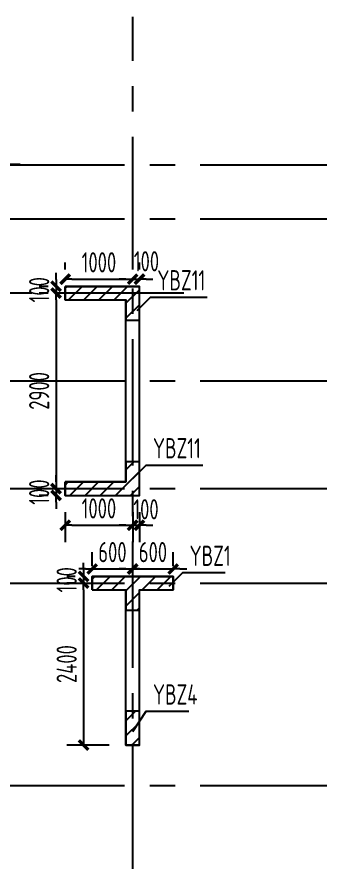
# Model space of a CAD drawing. Extents: x 580289 to 1106878, y -144605 to 78052.
# Drawn here: x 765919 to 770618, y 58432 to 70963 of the extents above; entities that cross this region are included whole.
import ezdxf

# ---------------------------------------------------------------- set-up
doc = ezdxf.new("R2010")
doc.units = 0
doc.header["$LTSCALE"] = 100
doc.linetypes.add('CENTER', pattern=[2, 1.25, -0.25, 0.25, -0.25])
doc.layers.get('0').update_dxf_attribs({"linetype": 'CONTINUOUS'})
doc.layers.get('Defpoints').update_dxf_attribs({"linetype": 'CONTINUOUS'})
for name, color, linetype in [('b边缘构件', 240, 'CONTINUOUS'), ('b边缘构件阴影', 240, 'CONTINUOUS'), ('COLU', 7, 'CONTINUOUS'), ('DIM', 3, 'CONTINUOUS'), ('PAXIS', 253, 'CENTER'), ('TEXT', 2, 'CONTINUOUS'), ('THIN', 7, 'CONTINUOUS')]:
    doc.layers.add(name, color=color, linetype=linetype)
doc.styles.get("Standard").update_dxf_attribs({"font": 'tssdeng.shx', "width": 0.7, "bigfont": 'tssdchn.shx'})
doc.styles.add('TSSD_Dimension', font='Tssdeng.shx', dxfattribs={"width": 0.7, "bigfont": 'tssdchn.shx'})
doc.dimstyles.new('TSSD_100_100$0', dxfattribs={"dimtxt": 300, "dimasz": 100, "dimexe": 250, "dimexo": 250, "dimgap": 100, "dimtad": 1, "dimdec": 0, "dimzin": 0, "dimdsep": 46, "dimtxsty": 'TSSD_Dimension', "dimblk": '_TSDBK', "dimblk1": '_TSDBK', "dimblk2": '_TSDBK', "dimsah": 1, "dimcen": 0, "dimclrt": 7, "dimadec": 0, "dimazin": 0, "dimtfac": 1, "dimtdec": 0, "dimtix": 1, "dimtmove": 2, "dimatfit": 3, "dimldrblk": '_TSDBK', "dimfxl": 1, "dimtolj": 1, "dimtzin": 0, "dimarcsym": 0})
pattern_1 = [(45, (343072.04, 223503.65), (-112.2532, 112.2532), [])]

# ---------------------------------------------------------------- blocks, each defined once
blk = doc.blocks.new('_TSDBK')
blk.add_line((-1, 0), (0, 0))
at = {"const_width": 0.5}
blk.add_lwpolyline([(-0.7, -0.7), (0.7, 0.7)], dxfattribs=at)
blk = doc.blocks.new('*D513')
at = {"layer": 'Defpoints', "color": 0}
for p in [(767034, 62668), (766906, 62568), (767034, 62568)]:
    blk.add_point(p, dxfattribs=at)
at = {"layer": 'DIM', "color": 0, "lineweight": -2}
for p, q in [((766906, 62768), (766906, 62868)), ((766784, 62668), (766656, 62668)), ((766906, 62668), (766906, 62568)), ((766784, 62568), (766656, 62568)), ((766906, 62468), (766906, 62368))]:
    blk.add_line(p, q, dxfattribs=at)
at = {"layer": 'DIM', "color": 0, "lineweight": -2, "xscale": 100, "yscale": 100, "zscale": 100}
for p, rotation in [((766906, 62668), 270), ((766906, 62568), 90)]:
    blk.add_blockref('_TSDBK', p, dxfattribs=dict(at, rotation=rotation))
at = {"layer": 'DIM', "color": 7, "insert": (766656, 62618), "char_height": 300, "attachment_point": 5, "rotation": 90, "style": 'TSSD_Dimension'}
blk.add_mtext('\\A1;100', dxfattribs=at)
blk = doc.blocks.new('*D514')
at = {"layer": 'Defpoints', "color": 0}
for p in [(767034, 62568), (766906, 60168), (767534, 60168)]:
    blk.add_point(p, dxfattribs=at)
at = {"layer": 'DIM', "color": 0, "lineweight": -2}
for p, q in [((766784, 62568), (766656, 62568)), ((766906, 62468), (766906, 60268)), ((767284, 60168), (766656, 60168))]:
    blk.add_line(p, q, dxfattribs=at)
at = {"layer": 'DIM', "color": 0, "lineweight": -2, "xscale": 100, "yscale": 100, "zscale": 100}
for p, rotation in [((766906, 62568), 90), ((766906, 60168), 270)]:
    blk.add_blockref('_TSDBK', p, dxfattribs=dict(at, rotation=rotation))
at = {"layer": 'DIM', "color": 7, "insert": (766656, 61368), "char_height": 300, "attachment_point": 5, "rotation": 90, "style": 'TSSD_Dimension'}
blk.add_mtext('\\A1;2400', dxfattribs=at)
blk = doc.blocks.new('*D554')
at = {"layer": 'Defpoints', "color": 0}
for p in [(767634, 67074), (766634, 66968), (767634, 66968)]:
    blk.add_point(p, dxfattribs=at)
at = {"layer": 'DIM', "color": 0, "lineweight": -2}
for p, q in [((766634, 67218), (766634, 67324)), ((767634, 67218), (767634, 67324)), ((766734, 67074), (767534, 67074))]:
    blk.add_line(p, q, dxfattribs=at)
at = {"layer": 'DIM', "color": 0, "lineweight": -2, "xscale": 100, "yscale": 100, "zscale": 100, "rotation": 180}
blk.add_blockref('_TSDBK', (766634, 67074), dxfattribs=at)
at = {"layer": 'DIM', "color": 0, "lineweight": -2, "xscale": 100, "yscale": 100, "zscale": 100}
blk.add_blockref('_TSDBK', (767634, 67074), dxfattribs=at)
at = {"layer": 'DIM', "color": 7, "insert": (767134, 67324), "char_height": 300, "attachment_point": 5, "style": 'TSSD_Dimension'}
blk.add_mtext('\\A1;1000', dxfattribs=at)
blk = doc.blocks.new('*D555')
at = {"layer": 'Defpoints', "color": 0}
for p in [(767734, 67074), (767634, 66968), (767734, 66968)]:
    blk.add_point(p, dxfattribs=at)
at = {"layer": 'DIM', "color": 0, "lineweight": -2}
for p, q in [((767634, 67218), (767634, 67324)), ((767734, 67218), (767734, 67324)), ((767534, 67074), (767434, 67074)), ((767634, 67074), (767734, 67074)), ((767834, 67074), (767934, 67074))]:
    blk.add_line(p, q, dxfattribs=at)
at = {"layer": 'DIM', "color": 0, "lineweight": -2, "xscale": 100, "yscale": 100, "zscale": 100}
blk.add_blockref('_TSDBK', (767634, 67074), dxfattribs=at)
at = {"layer": 'DIM', "color": 0, "lineweight": -2, "xscale": 100, "yscale": 100, "zscale": 100, "rotation": 180}
blk.add_blockref('_TSDBK', (767734, 67074), dxfattribs=at)
at = {"layer": 'DIM', "color": 7, "insert": (767838, 67339), "char_height": 300, "attachment_point": 5, "style": 'TSSD_Dimension'}
blk.add_mtext('\\A1;100', dxfattribs=at)
blk = doc.blocks.new('*D556')
at = {"layer": 'Defpoints', "color": 0}
for p in [(766634, 63868), (767634, 63868), (767634, 63426)]:
    blk.add_point(p, dxfattribs=at)
at = {"layer": 'DIM', "color": 0, "lineweight": -2}
for p, q in [((766634, 63618), (766634, 63176)), ((767634, 63618), (767634, 63176)), ((766734, 63426), (767534, 63426))]:
    blk.add_line(p, q, dxfattribs=at)
at = {"layer": 'DIM', "color": 0, "lineweight": -2, "xscale": 100, "yscale": 100, "zscale": 100, "rotation": 180}
blk.add_blockref('_TSDBK', (766634, 63426), dxfattribs=at)
at = {"layer": 'DIM', "color": 0, "lineweight": -2, "xscale": 100, "yscale": 100, "zscale": 100}
blk.add_blockref('_TSDBK', (767634, 63426), dxfattribs=at)
at = {"layer": 'DIM', "color": 7, "insert": (767134, 63676), "char_height": 300, "attachment_point": 5, "style": 'TSSD_Dimension'}
blk.add_mtext('\\A1;1000', dxfattribs=at)
blk = doc.blocks.new('*D557')
at = {"layer": 'Defpoints', "color": 0}
for p in [(767634, 63868), (767734, 63868), (767734, 63426)]:
    blk.add_point(p, dxfattribs=at)
at = {"layer": 'DIM', "color": 0, "lineweight": -2}
for p, q in [((767634, 63618), (767634, 63176)), ((767734, 63618), (767734, 63176)), ((767534, 63426), (767434, 63426)), ((767634, 63426), (767734, 63426)), ((767834, 63426), (767934, 63426))]:
    blk.add_line(p, q, dxfattribs=at)
at = {"layer": 'DIM', "color": 0, "lineweight": -2, "xscale": 100, "yscale": 100, "zscale": 100}
blk.add_blockref('_TSDBK', (767634, 63426), dxfattribs=at)
at = {"layer": 'DIM', "color": 0, "lineweight": -2, "xscale": 100, "yscale": 100, "zscale": 100, "rotation": 180}
blk.add_blockref('_TSDBK', (767734, 63426), dxfattribs=at)
at = {"layer": 'DIM', "color": 7, "insert": (767831, 63663), "char_height": 300, "attachment_point": 5, "style": 'TSSD_Dimension'}
blk.add_mtext('\\A1;100', dxfattribs=at)
blk = doc.blocks.new('*D558')
at = {"layer": 'Defpoints', "color": 0}
for p in [(766634, 66968), (766499, 66868), (766634, 66868)]:
    blk.add_point(p, dxfattribs=at)
at = {"layer": 'DIM', "color": 0, "lineweight": -2}
for p, q in [((766499, 67068), (766499, 67168)), ((766384, 66968), (766249, 66968)), ((766499, 66968), (766499, 66868)), ((766384, 66868), (766249, 66868)), ((766499, 66768), (766499, 66668))]:
    blk.add_line(p, q, dxfattribs=at)
at = {"layer": 'DIM', "color": 0, "lineweight": -2, "xscale": 100, "yscale": 100, "zscale": 100}
for p, rotation in [((766499, 66968), 270), ((766499, 66868), 90)]:
    blk.add_blockref('_TSDBK', p, dxfattribs=dict(at, rotation=rotation))
at = {"layer": 'DIM', "color": 7, "insert": (766249, 66918), "char_height": 300, "attachment_point": 5, "rotation": 90, "style": 'TSSD_Dimension'}
blk.add_mtext('\\A1;100', dxfattribs=at)
blk = doc.blocks.new('*D559')
at = {"layer": 'Defpoints', "color": 0}
for p in [(766634, 66868), (766499, 63968), (766634, 63968)]:
    blk.add_point(p, dxfattribs=at)
at = {"layer": 'DIM', "color": 0, "lineweight": -2}
for p, q in [((766384, 66868), (766249, 66868)), ((766499, 66768), (766499, 64068)), ((766384, 63968), (766249, 63968))]:
    blk.add_line(p, q, dxfattribs=at)
at = {"layer": 'DIM', "color": 0, "lineweight": -2, "xscale": 100, "yscale": 100, "zscale": 100}
for p, rotation in [((766499, 66868), 90), ((766499, 63968), 270)]:
    blk.add_blockref('_TSDBK', p, dxfattribs=dict(at, rotation=rotation))
at = {"layer": 'DIM', "color": 7, "insert": (766249, 65418), "char_height": 300, "attachment_point": 5, "rotation": 90, "style": 'TSSD_Dimension'}
blk.add_mtext('\\A1;2900', dxfattribs=at)
blk = doc.blocks.new('*D560')
at = {"layer": 'Defpoints', "color": 0}
for p in [(766634, 63968), (766499, 63868), (766634, 63868)]:
    blk.add_point(p, dxfattribs=at)
at = {"layer": 'DIM', "color": 0, "lineweight": -2}
for p, q in [((766499, 64068), (766499, 64168)), ((766384, 63968), (766249, 63968)), ((766499, 63968), (766499, 63868)), ((766384, 63868), (766249, 63868)), ((766499, 63768), (766499, 63668))]:
    blk.add_line(p, q, dxfattribs=at)
at = {"layer": 'DIM', "color": 0, "lineweight": -2, "xscale": 100, "yscale": 100, "zscale": 100}
for p, rotation in [((766499, 63968), 270), ((766499, 63868), 90)]:
    blk.add_blockref('_TSDBK', p, dxfattribs=dict(at, rotation=rotation))
at = {"layer": 'DIM', "color": 7, "insert": (766249, 63918), "char_height": 300, "attachment_point": 5, "rotation": 90, "style": 'TSSD_Dimension'}
blk.add_mtext('\\A1;100', dxfattribs=at)
blk = doc.blocks.new('*D790')
at = {"layer": 'Defpoints', "color": 0}
for p in [(767634, 62778), (767034, 62568), (767634, 62568)]:
    blk.add_point(p, dxfattribs=at)
at = {"layer": 'DIM', "color": 0, "lineweight": -2}
for p, q in [((767034, 62818), (767034, 63028)), ((767634, 62818), (767634, 63028)), ((766934, 62778), (766834, 62778)), ((767034, 62778), (767634, 62778)), ((767734, 62778), (767834, 62778))]:
    blk.add_line(p, q, dxfattribs=at)
at = {"layer": 'DIM', "color": 0, "lineweight": -2, "xscale": 100, "yscale": 100, "zscale": 100}
blk.add_blockref('_TSDBK', (767034, 62778), dxfattribs=at)
at = {"layer": 'DIM', "color": 0, "lineweight": -2, "xscale": 100, "yscale": 100, "zscale": 100, "rotation": 180}
blk.add_blockref('_TSDBK', (767634, 62778), dxfattribs=at)
at = {"layer": 'DIM', "color": 7, "insert": (767334, 63028), "char_height": 300, "attachment_point": 5, "style": 'TSSD_Dimension'}
blk.add_mtext('\\A1;600', dxfattribs=at)
blk = doc.blocks.new('*D791')
at = {"layer": 'Defpoints', "color": 0}
for p in [(768234, 62778), (767634, 62568), (768234, 62568)]:
    blk.add_point(p, dxfattribs=at)
at = {"layer": 'DIM', "color": 0, "lineweight": -2}
for p, q in [((767634, 62818), (767634, 63028)), ((768234, 62818), (768234, 63028)), ((767534, 62778), (767434, 62778)), ((767634, 62778), (768234, 62778)), ((768334, 62778), (768434, 62778))]:
    blk.add_line(p, q, dxfattribs=at)
at = {"layer": 'DIM', "color": 0, "lineweight": -2, "xscale": 100, "yscale": 100, "zscale": 100}
blk.add_blockref('_TSDBK', (767634, 62778), dxfattribs=at)
at = {"layer": 'DIM', "color": 0, "lineweight": -2, "xscale": 100, "yscale": 100, "zscale": 100, "rotation": 180}
blk.add_blockref('_TSDBK', (768234, 62778), dxfattribs=at)
at = {"layer": 'DIM', "color": 7, "insert": (767934, 63028), "char_height": 300, "attachment_point": 5, "style": 'TSSD_Dimension'}
blk.add_mtext('\\A1;600', dxfattribs=at)

msp = doc.modelspace()

# ---------------------------------------------------------------- hatches: boundary and pattern name
at = {"layer": 'b边缘构件阴影'}
h = msp.add_hatch(dxfattribs=at)
h.set_pattern_fill('ANSI31', color=256, scale=50, style=0)
h.set_pattern_definition(pattern_1)
h.paths.add_polyline_path([(766633.8, 66968.1), (766633.8, 66768.1), (767533.8, 66768.1), (767533.8, 66468.1), (767733.8, 66468.1), (767733.8, 66968.1)], flags=0)
h = msp.add_hatch(dxfattribs=at)
h.set_pattern_fill('ANSI31', color=256, scale=50, style=0)
h.set_pattern_definition(pattern_1)
h.paths.add_polyline_path([(766633.8, 64068.1), (766633.8, 63868.1), (767733.8, 63868.1), (767733.8, 64368.1), (767533.8, 64368.1), (767533.8, 64068.1)], flags=0)
h = msp.add_hatch(dxfattribs=at)
h.set_pattern_fill('ANSI31', color=256, scale=50, style=0)
h.set_pattern_definition(pattern_1)
h.paths.add_polyline_path([(767033.8, 62468.1), (767533.8, 62468.1), (767533.8, 62168.1), (767733.8, 62168.1), (767733.8, 62468.1), (768233.8, 62468.1), (768233.8, 62668.1), (767033.8, 62668.1)], flags=0)
h = msp.add_hatch(dxfattribs=at)
h.set_pattern_fill('ANSI31', color=256, scale=50, style=0)
h.set_pattern_definition([(45, (746640.77, -106293.9), (-112.2532, 112.2532), [])])
h.paths.add_polyline_path([(767533.8, 60168.1), (767633.8, 60168.1), (767633.8, 60668.1), (767533.8, 60668.1)])
h.paths.add_polyline_path([(767633.8, 60368.1), (767733.8, 60468.1), (767733.8, 60668.1), (767633.8, 60668.1)])
h.paths.add_polyline_path([(767633.8, 60368.1), (767633.8, 60168.1), (767733.8, 60168.1), (767733.8, 60468.1)])

# ---------------------------------------------------------------- linework, layer by layer
at = {"layer": 'b边缘构件'}
for points in [[(766633.8, 66968.1), (767733.8, 66968.1)], [(766633.8, 66768.1), (766633.8, 66968.1)], [(766633.8, 66968.1), (766633.8, 66768.1), (767533.8, 66768.1), (767533.8, 66468.1), (767733.8, 66468.1), (767733.8, 66968.1), (766633.8, 66968.1)], [(766633.8, 66768.1), (767533.8, 66768.1)], [(766633.8, 64068.1), (766633.8, 63868.1), (767733.8, 63868.1), (767733.8, 64368.1), (767533.8, 64368.1), (767533.8, 64068.1), (766633.8, 64068.1)], [(766633.8, 64068.1), (767533.8, 64068.1)], [(766633.8, 63868.1), (766633.8, 64068.1)], [(766633.8, 63868.1), (767733.8, 63868.1)], [(767033.8, 62668.1), (767733.8, 62668.1)], [(767033.8, 62468.1), (767033.8, 62668.1)], [(767033.8, 62468.1), (767533.8, 62468.1), (767533.8, 62168.1), (767733.8, 62168.1), (767733.8, 62468.1), (768233.8, 62468.1), (768233.8, 62668.1), (767033.8, 62668.1), (767033.8, 62468.1)], [(767733.8, 62668.1), (768233.8, 62668.1)], [(768233.8, 62668.1), (768233.8, 62468.1)], [(767033.8, 62468.1), (767533.8, 62468.1)], [(767733.8, 62468.1), (768233.8, 62468.1)], [(767533.8, 60668.1), (767533.8, 60168.1), (767733.8, 60168.1), (767733.8, 60668.1), (767533.8, 60668.1)], [(767733.8, 60168.1), (767533.8, 60168.1)]]:
    msp.add_lwpolyline(points, dxfattribs=at)
at = {"layer": 'COLU'}
for points in [[(766633.8, 66968.1), (767733.8, 66968.1)], [(766633.8, 66768.1), (766633.8, 66968.1)], [(767733.8, 63868.1), (767733.8, 66968.1)], [(766633.8, 66768.1), (767533.8, 66768.1)], [(767533.8, 64068.1), (767533.8, 66768.1)], [(766633.8, 64068.1), (767533.8, 64068.1)], [(766633.8, 63868.1), (766633.8, 64068.1)], [(766633.8, 63868.1), (767733.8, 63868.1)], [(767033.8, 62668.1), (767733.8, 62668.1)], [(767033.8, 62468.1), (767033.8, 62668.1)], [(767733.8, 62668.1), (768233.8, 62668.1)], [(768233.8, 62668.1), (768233.8, 62468.1)], [(767033.8, 62468.1), (767533.8, 62468.1)], [(767533.8, 60168.1), (767533.8, 62468.1)], [(767733.8, 62468.1), (768233.8, 62468.1)], [(767733.8, 60168.1), (767733.8, 62468.1)], [(767733.8, 60168.1), (767533.8, 60168.1)]]:
    msp.add_lwpolyline(points, dxfattribs=at)
at = {"layer": 'PAXIS', "linetype": 'CENTER', "ltscale": 15}
for p, q in [((767633.8, 52310), (767633.8, 70962.6)), ((756636.1, 68768.1), (807431.4, 68768.1)), ((756636.1, 67968.1), (807431.4, 67968.1)), ((768391.6, 66868.1), (763833.8, 66868.1)), ((756636.1, 65568.1), (807431.4, 65568.1)), ((756636.1, 63969.4), (807431.4, 63968.1)), ((756636.1, 62568.1), (807431.4, 62568.1)), ((756636.1, 59568.1), (807431.4, 59568.1))]:
    msp.add_line(p, q, dxfattribs=at)
at = {"layer": 'THIN'}
for points in [[(764929, 68579), (765129, 68779), (765969, 68779)], [(767698.8, 66608), (767898.8, 66808), (768738.8, 66808)], [(767633.8, 64118.1), (767833.8, 64318.1), (768673.8, 64318.1)], [(768176.4, 62523.8), (768376.4, 62723.8), (769006.4, 62723.8)], [(767633.8, 60368.1), (767833.8, 60668.1), (768463.8, 60668.1)]]:
    msp.add_lwpolyline(points, dxfattribs=at)

# ---------------------------------------------------------------- texts
at = {"layer": 'TEXT', "width": 0.7}
for s, p in [('YBZ11', (767998.8, 66908)), ('YBZ11', (767933.8, 64418.1)), ('YBZ1', (768476.4, 62823.8)), ('YBZ4', (767933.8, 60768.1))]:
    msp.add_text(s, height=300, dxfattribs=at).set_placement(p)

# ---------------------------------------------------------------- dimensions: what is measured, and where the dimension line sits
at = {"layer": 'DIM'}
for base, p1, p2, picture, middle in [((767633.8, 67074.2), (766633.8, 66968.1), (767633.8, 66968.1), '*D554', (767133.8, 67324.2)), ((767633.8, 63425.9), (766633.8, 63868.1), (767633.8, 63868.1), '*D556', (767133.8, 63675.9)), ((767633.8, 62778.3), (767033.8, 62568.1), (767633.8, 62568.1), '*D790', (767333.8, 63028.3)), ((768233.8, 62778.3), (767633.8, 62568.1), (768233.8, 62568.1), '*D791', (767933.8, 63028.3))]:
    dim = msp.add_linear_dim(base=base, p1=p1, p2=p2, dimstyle='TSSD_100_100$0', dxfattribs=at)
    dim.commit()
    dim.dimension.update_dxf_attribs({"geometry": picture, "text_midpoint": middle})
for base, p1, p2, picture, middle in [((767733.8, 67074.2), (767633.8, 66968.1), (767733.8, 66968.1), '*D555', (767838.2, 67338.6)), ((767733.8, 63425.9), (767633.8, 63868.1), (767733.8, 63868.1), '*D557', (767830.6, 63662.7))]:
    dim = msp.add_linear_dim(base=base, p1=p1, p2=p2, dimstyle='TSSD_100_100$0', dxfattribs=at)
    dim.commit()
    dim.dimension.update_dxf_attribs({"geometry": picture, "text_midpoint": middle, "dimtype": 160})
for base, p1, p2, picture, middle in [((766499.5, 66868.1), (766633.8, 66968.1), (766633.8, 66868.1), '*D558', (766249.5, 66918.1)), ((766499.5, 63968.1), (766633.8, 66868.1), (766633.8, 63968.1), '*D559', (766249.5, 65418.1)), ((766499.5, 63868.1), (766633.8, 63968.1), (766633.8, 63868.1), '*D560', (766249.5, 63918.1)), ((766906.1, 62568.1), (767033.8, 62668.1), (767033.8, 62568.1), '*D513', (766656.1, 62618.1)), ((766906.1, 60168.1), (767033.8, 62568.1), (767533.8, 60168.1), '*D514', (766656.1, 61368.1))]:
    dim = msp.add_linear_dim(base=base, p1=p1, p2=p2, angle=90, dimstyle='TSSD_100_100$0', dxfattribs=at)
    dim.commit()
    dim.dimension.update_dxf_attribs({"geometry": picture, "text_midpoint": middle})

doc.saveas('drawing.dxf')
